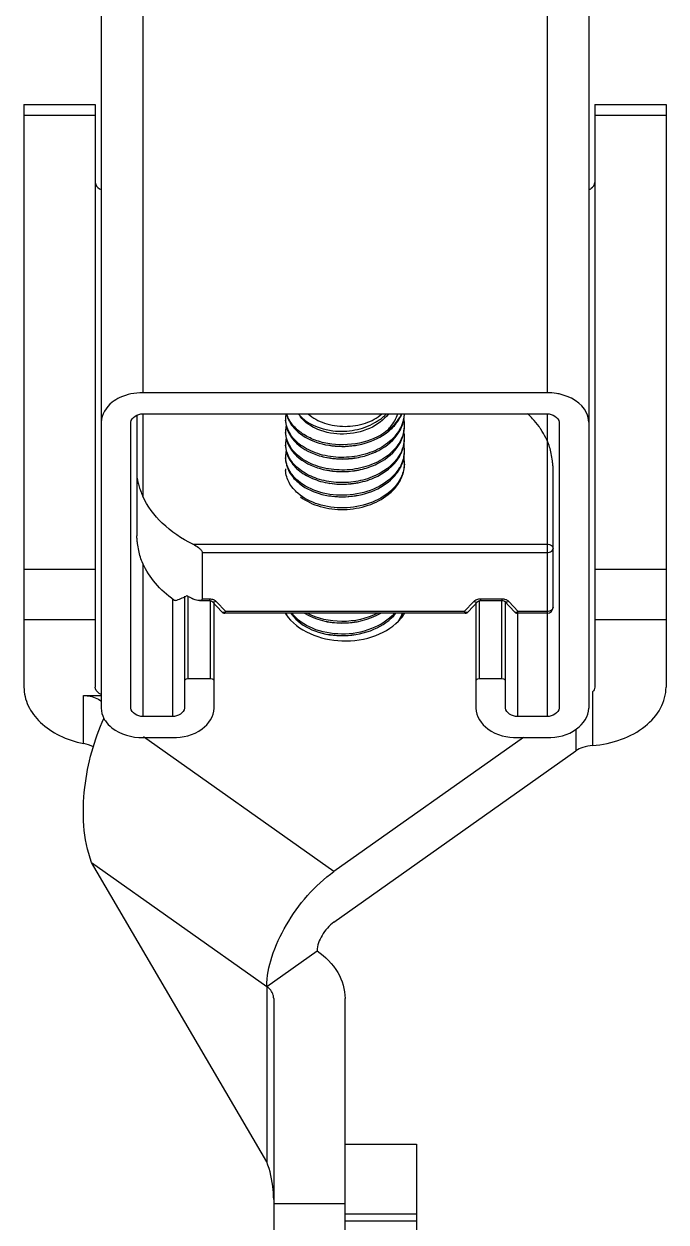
# Model space of a CAD drawing. Extents: x 185245 to 2166646, y -19957 to 815000.
# Drawn here: x 2007610 to 2008061, y 672312 to 673154 of the extents above; entities that cross this region are included whole.
import ezdxf

# ---------------------------------------------------------------- set-up
doc = ezdxf.new("R2010")
doc.units = 0
doc.header["$LTSCALE"] = 1000
doc.header["$MEASUREMENT"] = 0

# ---------------------------------------------------------------- blocks, each defined once
blk = doc.blocks.new('gfhhrryyfd')
at = {"linetype": 'Continuous'}
for p, q in [((3694907.18, -1752058.4), (3694907.18, -1754279.97)), ((3695191.54, -1752058.4), (3695191.54, -1754279.97)), ((3694877.9, -1752079.09), (3694877.9, -1754501.74)), ((3695220.81, -1752079.09), (3695220.81, -1754501.74)), ((3694823.54, -1754077.46), (3694873.72, -1754077.46)), ((3694823.54, -1754077.46), (3694823.54, -1754486.96)), ((3694873.72, -1754077.46), (3694873.72, -1754486.96)), ((3695224.99, -1754077.46), (3695275.17, -1754077.46)), ((3695224.99, -1754077.46), (3695224.99, -1754486.96)), ((3695275.17, -1754077.46), (3695275.17, -1754486.96)), ((3694823.54, -1754084.81), (3694873.72, -1754084.81)), ((3695224.99, -1754084.81), (3695275.17, -1754084.81)), ((3695191.54, -1754279.97), (3694907.18, -1754279.97)), ((3694902.99, -1754295.62), (3694902.99, -1754380.5)), ((3694907.18, -1754294.75), (3695191.54, -1754294.75)), ((3694907.18, -1754294.75), (3694907.18, -1754352.75)), ((3695191.54, -1754294.75), (3695191.54, -1754507.65)), ((3694898.81, -1754501.74), (3694898.81, -1754300.67)), ((3695199.9, -1754300.67), (3695199.9, -1754501.74)), ((3695195.72, -1754430.77), (3695195.72, -1754333.19)), ((3694942.36, -1754386.42), (3695191.54, -1754386.42)), ((3694948.99, -1754392.33), (3695191.54, -1754392.33)), ((3694948.99, -1754392.33), (3694948.99, -1754424.86)), ((3694873.72, -1754404.16), (3694823.54, -1754404.16)), ((3694907.18, -1754400.06), (3694907.18, -1754507.65)), ((3695275.17, -1754404.16), (3695224.99, -1754404.16)), ((3694936.45, -1754422.91), (3694936.45, -1754501.74)), ((3694938.96, -1754481.04), (3694938.96, -1754423.15)), ((3694928.08, -1754425.02), (3694928.08, -1754507.65)), ((3694946.91, -1754426.08), (3694953.95, -1754426.08)), ((3694948.99, -1754424.86), (3694953.95, -1754424.86)), ((3694953.95, -1754424.86), (3694953.95, -1754426.08)), ((3694954.85, -1754481.04), (3694954.85, -1754426.08)), ((3694955.78, -1754426.61), (3694963.06, -1754434.33)), ((3694957.36, -1754501.74), (3694957.36, -1754428.29)), ((3694958.82, -1754426.7), (3694965.45, -1754433.73)), ((3695133.26, -1754433.73), (3695139.89, -1754426.7)), ((3695135.65, -1754434.33), (3695142.93, -1754426.61)), ((3695141.35, -1754428.29), (3695141.35, -1754501.74)), ((3695143.86, -1754481.04), (3695143.86, -1754426.61)), ((3695144.76, -1754424.86), (3695159.7, -1754424.86)), ((3695144.76, -1754424.86), (3695144.76, -1754426.08)), ((3695144.76, -1754426.08), (3695159.7, -1754426.08)), ((3695159.7, -1754424.86), (3695159.7, -1754426.08)), ((3695159.75, -1754481.04), (3695159.75, -1754426.08)), ((3695161.52, -1754426.61), (3695168.8, -1754434.33)), ((3695162.26, -1754501.74), (3695162.26, -1754427.4)), ((3695164.57, -1754426.7), (3695171.19, -1754433.73)), ((3694873.72, -1754439.64), (3694823.54, -1754439.64)), ((3695134.21, -1754434.95), (3694964.5, -1754434.95)), ((3695133.26, -1754433.73), (3694965.45, -1754433.73)), ((3695191.54, -1754434.95), (3695170.24, -1754434.95)), ((3695170.63, -1754434.95), (3695170.63, -1754507.65)), ((3695191.54, -1754433.73), (3695171.19, -1754433.73)), ((3695275.17, -1754439.64), (3695224.99, -1754439.64)), ((3694954.85, -1754481.04), (3694938.96, -1754481.04)), ((3695159.75, -1754481.04), (3695143.86, -1754481.04)), ((3695223.55, -1754490.27), (3695223.55, -1754528.06)), ((3694865.4, -1754492.87), (3694877.9, -1754492.87)), ((3694865.4, -1754526.64), (3694865.4, -1754492.87)), ((3694928.08, -1754507.65), (3694907.18, -1754507.65)), ((3695191.54, -1754507.65), (3695170.63, -1754507.65)), ((3695211.73, -1754516.55), (3695211.73, -1754531.82)), ((3694907.18, -1754522.44), (3694928.08, -1754522.44)), ((3695041.6, -1754616.63), (3694907.58, -1754521.86)), ((3695174.81, -1754522.44), (3695041.6, -1754616.63)), ((3695170.63, -1754522.44), (3695191.54, -1754522.44)), ((3695041.6, -1754652.11), (3695211.73, -1754531.82)), ((3694871.09, -1754610.28), (3694994.29, -1754697.4)), ((3694994.29, -1754820.59), (3694871.09, -1754610.28)), ((3694994.29, -1754697.4), (3695029.77, -1754672.31)), ((3694994.29, -1754697.4), (3694994.29, -1754820.59)), ((3694999.19, -1754705.76), (3694999.19, -1755142.81)), ((3695049.37, -1754904.77), (3695049.37, -1754705.76)), ((3695049.37, -1754808.27), (3695099.55, -1754808.27)), ((3695099.55, -1754808.27), (3695099.55, -1755184.63)), ((3694999.19, -1754849.95), (3695049.37, -1754849.95)), ((3695049.37, -1754857.26), (3695099.55, -1754857.26)), ((3695099.55, -1754862.43), (3695049.37, -1754862.43))]:
    blk.add_line(p, q, dxfattribs=at)
for points in [[(3694963.06, -1754434.33), (3694963.48, -1754434.67), (3694964.15, -1754434.92), (3694964.5, -1754434.95)], [(3695134.21, -1754434.95), (3695134.56, -1754434.92), (3695135.23, -1754434.67), (3695135.65, -1754434.33)], [(3695168.8, -1754434.33), (3695169.22, -1754434.67), (3695169.89, -1754434.92), (3695170.24, -1754434.95)], [(3694938.96, -1754481.04), (3694937.7, -1754481.28), (3694936.78, -1754481.93), (3694936.45, -1754482.82)], [(3694957.36, -1754482.82), (3694957.02, -1754481.93), (3694956.1, -1754481.28), (3694954.85, -1754481.04)], [(3695143.86, -1754481.04), (3695142.61, -1754481.28), (3695141.69, -1754481.93), (3695141.35, -1754482.82)], [(3695162.26, -1754482.82), (3695161.93, -1754481.93), (3695161.01, -1754481.28), (3695159.75, -1754481.04)]]:
    blk.add_lwpolyline(points, dxfattribs=at)
for centre, radius, start, end in [((3695191.55, -1754320.94), 40.97, 80.87064, 90.01889), ((3695191.79, -1754319.29), 39.3, 78.03232, 80.84173), ((3695026.7, -1754298.09), 19.16, 169.93471, 179.96451), ((3695067.88, -1754293.61), 23.3, 348.90294, 357.19164), ((3695068, -1754294.74), 23.18, 349.81007, 359.97052), ((3695129.76, -1754345.07), 69.65, 42.24936, 46.35796), ((3695026.47, -1754298.08), 18.94, 180.00245, 183.32025), ((3695026.76, -1754299.17), 19.23, 180.05196, 191.6603), ((3695026.77, -1754306.97), 19.23, 168.20824, 179.94681), ((3695066.85, -1754294.5), 24.35, 339.13898, 349.3386), ((3695067.41, -1754293.52), 23.77, 346.69257, 347.1405), ((3695067.51, -1754293.55), 23.67, 347.13961, 348.91447), ((3695067.78, -1754294.71), 23.4, 349.4125, 349.81941), ((3695067.75, -1754302.46), 23.43, 349.81912, 350.92991), ((3695067.76, -1754302.56), 23.41, 8.77206, 9.15285), ((3695067.97, -1754302.49), 23.2, 350.92569, 355.66472), ((3695068.05, -1754302.52), 23.13, 0.02414, 8.78333), ((3695068.1, -1754303.62), 23.07, 352.5397, 359.98373), ((3695068.15, -1754302.51), 23.03, 355.67125, 356.59082), ((3695068.17, -1754302.51), 23, 356.59092, 357.2293), ((3695068.2, -1754302.51), 22.97, 357.22905, 359.99931), ((3695026.47, -1754306.95), 18.93, 180.00247, 183.31902), ((3695026.77, -1754308.04), 19.23, 180.05224, 191.71028), ((3695026.77, -1754315.84), 19.23, 168.26037, 179.94743), ((3695066.95, -1754303.4), 24.24, 339.32179, 350.23771), ((3695067.72, -1754302.46), 23.46, 348.63025, 349.8187), ((3695067.88, -1754311.36), 23.29, 348.9773, 357.22897), ((3695067.79, -1754303.58), 23.38, 350.31567, 352.54659), ((3695068.01, -1754311.4), 23.17, 0.03081, 9.7049), ((3695068.02, -1754312.48), 23.15, 350.61146, 359.97068), ((3695068.26, -1754311.38), 22.91, 357.25092, 359.99836), ((3695026.47, -1754315.82), 18.94, 180.00244, 183.31981), ((3695026.75, -1754316.91), 19.21, 180.04962, 191.36786), ((3695026.78, -1754324.71), 19.24, 167.90943, 179.94326), ((3695047.58, -1754269.69), 48.2, 280.12301, 282.92802), ((3695067.89, -1754320.23), 23.29, 349.26916, 357.23316), ((3695067.99, -1754320.27), 23.18, 0.03322, 10.01844), ((3695068.02, -1754321.35), 23.15, 350.59691, 359.97057), ((3695068.27, -1754320.25), 22.9, 357.25382, 359.99829), ((3695026.47, -1754324.69), 18.93, 180.00254, 183.31521), ((3695067.99, -1754329.14), 23.18, 0.03323, 10.0043), ((3695068.27, -1754329.13), 22.9, 357.25382, 359.99829), ((3695026.47, -1754333.56), 18.93, 180.00254, 183.31521), ((3695046.87, -1754299.16), 45.32, 257.57306, 259.69726), ((3695058.05, -1754323.01), 35.02, 311.8202, 317.35115), ((3694985.16, -1754337.32), 97.44, 241.73536, 243.94344), ((3695191.54, -1754430.77), 4.18, 270.0008, 359.99972), ((3695032.01, -1754419.6), 29.15, 211.96558, 213.53527), ((3695026.47, -1754432.91), 18.93, 186.21449, 188.32095), ((3695027.36, -1754431), 19.84, 191.51911, 196.3654), ((3695032.56, -1754420.56), 25.72, 214.1434, 218.90056), ((3695033.36, -1754419.94), 26.73, 218.87249, 219.15309), ((3695033.67, -1754419.68), 27.14, 219.15644, 220.76697), ((3695065.51, -1754427.29), 25.76, 334.36724, 341.5372), ((3695066.41, -1754427.61), 24.81, 341.57923, 342.7354), ((3695068.45, -1754435.43), 22.72, 0.95008, 1.19779), ((3694895.76, -1754500.51), 18.11, 207.68982, 214.3075)]:
    blk.add_arc(centre, radius, start, end, dxfattribs=at)
blk.add_ellipse((3694994.42, -1754311.92), major_axis=(85.24, 113.98), ratio=0.292406, start_param=3.562723, end_param=3.670193, dxfattribs=at)
for points, knots in [([(3694873.72, -1754132.12), (3694873.72, -1754132.64), (3694874.15, -1754134.92), (3694876.24, -1754136.55), (3694877.86, -1754137.22)], [0, 0, 0, 0, 0.22722, 1, 1, 1, 1]), ([(3695220.85, -1754137.22), (3695221.45, -1754136.97), (3695223.44, -1754135.95), (3695224.99, -1754133.73), (3695224.99, -1754132.12)], [0, 0, 0, 0, 0.2888, 1, 1, 1, 1]), ([(3695220.81, -1754300.67), (3695220.81, -1754298.44), (3695218.37, -1754288.27), (3695207.61, -1754282.47), (3695199.94, -1754280.84)], [0, 0, 0, 0, 0.221136, 1, 1, 1, 1]), ([(3694891.08, -1754283.38), (3694889.14, -1754284.28), (3694882.71, -1754287.94), (3694877.9, -1754295.35), (3694877.9, -1754300.67)], [0, 0, 0, 0, 0.286732, 1, 1, 1, 1]), ([(3695078.89, -1754306.82), (3695073.25, -1754311.06), (3695059.38, -1754316.77), (3695040.94, -1754317.08), (3695027.14, -1754313.24), (3695018.44, -1754308.58), (3695011.85, -1754302.42), (3695009.13, -1754297.33), (3695008.36, -1754294.77)], [0, 0, 0, 0, 0.262112, 0.537776, 0.66937, 0.790942, 0.900704, 1, 1, 1, 1]), ([(3695016.33, -1754294.8), (3695022.14, -1754301.78), (3695034.4, -1754306.69), (3695048.59, -1754307.24), (3695058.72, -1754306.12), (3695066.02, -1754303.52), (3695070.28, -1754300.97)], [0, 0, 0, 0, 0.471992, 0.606824, 0.74197, 1, 1, 1, 1]), ([(3695079.98, -1754294.76), (3695076.65, -1754299.26), (3695066.5, -1754306.51), (3695048.5, -1754310.12), (3695030.8, -1754307.39), (3695020.84, -1754300.75), (3695017.79, -1754296.56)], [0, 0, 0, 0, 0.241934, 0.512224, 0.776098, 1, 1, 1, 1]), ([(3695023.3, -1754294.81), (3695026.64, -1754297.74), (3695035.12, -1754302.22), (3695049.36, -1754304.36), (3695063.59, -1754302.22), (3695072.07, -1754297.74), (3695075.41, -1754294.81)], [0, 0, 0, 0, 0.238191, 0.5, 0.761809, 1, 1, 1, 1]), ([(3695070.28, -1754300.97), (3695071.08, -1754300.55), (3695074.07, -1754298.83), (3695076.82, -1754296.65), (3695078.56, -1754294.78)], [0, 0, 0, 0, 0.261206, 1, 1, 1, 1]), ([(3695078.89, -1754306.82), (3695080.05, -1754306), (3695084.23, -1754302.69), (3695087.65, -1754298.33), (3695089.24, -1754294.76)], [0, 0, 0, 0, 0.267033, 1, 1, 1, 1]), ([(3695078.89, -1754306.82), (3695079.76, -1754305.93), (3695082.93, -1754302.38), (3695085.36, -1754298.13), (3695086.46, -1754294.78)], [0, 0, 0, 0, 0.260314, 1, 1, 1, 1]), ([(3695090.54, -1754299), (3695089.63, -1754302.84), (3695085.58, -1754310.54), (3695075.12, -1754319.05), (3695061.61, -1754324.39), (3695046.64, -1754326.1), (3695032.02, -1754324.06), (3695019.47, -1754318.55), (3695010.44, -1754310.1), (3695007.77, -1754302.68), (3695007.57, -1754299.17)], [0, 0, 0, 0, 0.111968, 0.236912, 0.374448, 0.518156, 0.658848, 0.787879, 0.900583, 1, 1, 1, 1]), ([(3695009.42, -1754298.67), (3695009.68, -1754299.22), (3695010.82, -1754301.44), (3695012.32, -1754303.48), (3695013.6, -1754304.88)], [0, 0, 0, 0, 0.24232, 1, 1, 1, 1]), ([(3695013.6, -1754304.88), (3695017.18, -1754308.82), (3695027.23, -1754315.13), (3695044.91, -1754318.62), (3695063.41, -1754316.54), (3695074.79, -1754311.14), (3695079.46, -1754307.49)], [0, 0, 0, 0, 0.225132, 0.482573, 0.749584, 1, 1, 1, 1]), ([(3695079.46, -1754307.49), (3695079.88, -1754307.16), (3695081.53, -1754305.82), (3695083.06, -1754304.33), (3695084.11, -1754303.16)], [0, 0, 0, 0, 0.25532, 1, 1, 1, 1]), ([(3695084.11, -1754303.16), (3695084.43, -1754302.8), (3695085.64, -1754301.39), (3695086.73, -1754299.87), (3695087.45, -1754298.68)], [0, 0, 0, 0, 0.254857, 1, 1, 1, 1]), ([(3695187.15, -1754305.7), (3695186.72, -1754305.06), (3695184.92, -1754302.46), (3695182.92, -1754300.01), (3695181.32, -1754298.24)], [0, 0, 0, 0, 0.245927, 1, 1, 1, 1]), ([(3695191.54, -1754313.64), (3695191.23, -1754312.96), (3695189.93, -1754310.23), (3695188.41, -1754307.6), (3695187.15, -1754305.7)], [0, 0, 0, 0, 0.246381, 1, 1, 1, 1]), ([(3695090.72, -1754307.08), (3695089.94, -1754310.97), (3695086.09, -1754318.81), (3695075.76, -1754327.56), (3695062.24, -1754333.12), (3695047.17, -1754334.98), (3695032.39, -1754333.05), (3695019.66, -1754327.56), (3695010.49, -1754319.08), (3695007.77, -1754311.58), (3695007.57, -1754308.04)], [0, 0, 0, 0, 0.111438, 0.235731, 0.372938, 0.516745, 0.657844, 0.787365, 0.900423, 1, 1, 1, 1]), ([(3695009.41, -1754307.52), (3695009.67, -1754308.07), (3695010.82, -1754310.31), (3695012.33, -1754312.35), (3695013.61, -1754313.76)], [0, 0, 0, 0, 0.242292, 1, 1, 1, 1]), ([(3695013.61, -1754313.76), (3695017.91, -1754318.5), (3695027.16, -1754323.67), (3695040.67, -1754326.55), (3695051.89, -1754326.76), (3695062.94, -1754324.85), (3695075.86, -1754319.88), (3695084.1, -1754313.06), (3695087.45, -1754307.56)], [0, 0, 0, 0, 0.231819, 0.363306, 0.499507, 0.635491, 0.766568, 1, 1, 1, 1]), ([(3695195.72, -1754333.19), (3695195.72, -1754332.27), (3695195.56, -1754330.48), (3695195.21, -1754327.01), (3695194.25, -1754321.31), (3695192.85, -1754316.57), (3695191.54, -1754313.64)], [0, 0, 0, 0, 0.138161, 0.267841, 0.521134, 1, 1, 1, 1]), ([(3695087.43, -1754324.21), (3695083.23, -1754331.09), (3695072.01, -1754339.01), (3695055.25, -1754343.21), (3695041.43, -1754343.45), (3695028.47, -1754340.56), (3695017.61, -1754334.86), (3695009.97, -1754326.83), (3695007.75, -1754320.11), (3695007.57, -1754316.92)], [0, 0, 0, 0, 0.247397, 0.387799, 0.530345, 0.667239, 0.791958, 0.901708, 1, 1, 1, 1]), ([(3695007.91, -1754320.7), (3695008.54, -1754323.82), (3695011.57, -1754330.14), (3695019.79, -1754337.42), (3695030.84, -1754342.42), (3695043.66, -1754344.71), (3695057.06, -1754344.02), (3695073.13, -1754339.5), (3695083.73, -1754331.62), (3695087.66, -1754324.94)], [0, 0, 0, 0, 0.099803, 0.212169, 0.338787, 0.476105, 0.61766, 0.756186, 1, 1, 1, 1]), ([(3695009.41, -1754316.39), (3695009.67, -1754316.95), (3695010.82, -1754319.18), (3695012.32, -1754321.22), (3695013.6, -1754322.63)], [0, 0, 0, 0, 0.242309, 1, 1, 1, 1]), ([(3695013.6, -1754322.63), (3695017.91, -1754327.36), (3695027.16, -1754332.54), (3695040.66, -1754335.42), (3695051.89, -1754335.63), (3695062.94, -1754333.72), (3695075.86, -1754328.75), (3695084.1, -1754321.93), (3695087.45, -1754316.42)], [0, 0, 0, 0, 0.231805, 0.363293, 0.499495, 0.635484, 0.766566, 1, 1, 1, 1]), ([(3695056.05, -1754317.14), (3695054.47, -1754317.42), (3695048.2, -1754318.22), (3695041.76, -1754317.83), (3695037.14, -1754316.81)], [0, 0, 0, 0, 0.253006, 1, 1, 1, 1]), ([(3695090.74, -1754315.81), (3695090.6, -1754316.54), (3695089.89, -1754319.47), (3695088.62, -1754322.27), (3695087.43, -1754324.21)], [0, 0, 0, 0, 0.245205, 1, 1, 1, 1]), ([(3695007.54, -1754325.8), (3695007.54, -1754329.18), (3695009.6, -1754336.42), (3695014.67, -1754341.79), (3695017.67, -1754344.1)], [0, 0, 0, 0, 0.471695, 1, 1, 1, 1]), ([(3695016.36, -1754341.93), (3695013.87, -1754339.8), (3695009.65, -1754334.96), (3695007.74, -1754328.75), (3695007.57, -1754325.78)], [0, 0, 0, 0, 0.52477, 1, 1, 1, 1]), ([(3695056.77, -1754325.87), (3695055.16, -1754326.19), (3695048.71, -1754327.1), (3695042.07, -1754326.75), (3695037.31, -1754325.72)], [0, 0, 0, 0, 0.252727, 1, 1, 1, 1]), ([(3695091.15, -1754330.22), (3695091.01, -1754333.18), (3695089.49, -1754339.27), (3695085.95, -1754344.41), (3695083.81, -1754346.74)], [0, 0, 0, 0, 0.483641, 1, 1, 1, 1]), ([(3695088.53, -1754331.1), (3695088.23, -1754331.7), (3695086.9, -1754334.12), (3695085.22, -1754336.33), (3695083.81, -1754337.87)], [0, 0, 0, 0, 0.24363, 1, 1, 1, 1]), ([(3695084.33, -1754347.27), (3695086.44, -1754344.86), (3695089.9, -1754339.52), (3695091.17, -1754333.25), (3695091.17, -1754330.24)], [0, 0, 0, 0, 0.515614, 1, 1, 1, 1]), ([(3695088.3, -1754332.66), (3695088.62, -1754332.06), (3695089.77, -1754329.67), (3695090.54, -1754327.09), (3695090.86, -1754325.14)], [0, 0, 0, 0, 0.255239, 1, 1, 1, 1]), ([(3695090.77, -1754324.56), (3695090.66, -1754325.12), (3695090.15, -1754327.38), (3695089.31, -1754329.55), (3695088.53, -1754331.1)], [0, 0, 0, 0, 0.246649, 1, 1, 1, 1]), ([(3694902.99, -1754339.11), (3694902.99, -1754338.73), (3694903.22, -1754340.89), (3694903.41, -1754341.69), (3694903.8, -1754343.57), (3694904.27, -1754345.24), (3694904.85, -1754347.03), (3694905.78, -1754349.55), (3694906.6, -1754351.45), (3694907.18, -1754352.75)], [0, 0, 0, 0, 0.078745, 0.19228, 0.31189, 0.436571, 0.566746, 0.703259, 1, 1, 1, 1]), ([(3695016.23, -1754350.68), (3695013.77, -1754348.56), (3695009.62, -1754343.75), (3695007.74, -1754337.6), (3695007.57, -1754334.66)], [0, 0, 0, 0, 0.524463, 1, 1, 1, 1]), ([(3695083.81, -1754337.87), (3695079.86, -1754342.16), (3695069.2, -1754349.03), (3695050.67, -1754353), (3695031.97, -1754351.1), (3695020.71, -1754345.63), (3695016.36, -1754341.93)], [0, 0, 0, 0, 0.239543, 0.50309, 0.765417, 1, 1, 1, 1]), ([(3695017.67, -1754344.1), (3695022.2, -1754347.58), (3695033.57, -1754352.59), (3695052.13, -1754353.98), (3695070.26, -1754349.67), (3695080.56, -1754342.69), (3695084.32, -1754338.41)], [0, 0, 0, 0, 0.237667, 0.50065, 0.762696, 1, 1, 1, 1]), ([(3695058.78, -1754334.31), (3695056.96, -1754334.74), (3695049.63, -1754336.05), (3695042, -1754335.69), (3695036.59, -1754334.43)], [0, 0, 0, 0, 0.252464, 1, 1, 1, 1]), ([(3695084.32, -1754338.41), (3695084.71, -1754337.96), (3695086.2, -1754336.16), (3695087.49, -1754334.2), (3695088.3, -1754332.66)], [0, 0, 0, 0, 0.256096, 1, 1, 1, 1]), ([(3695058.3, -1754343.29), (3695056.7, -1754343.66), (3695050.25, -1754344.78), (3695043.58, -1754344.63), (3695038.77, -1754343.75)], [0, 0, 0, 0, 0.251553, 1, 1, 1, 1]), ([(3695079.78, -1754351.59), (3695080.19, -1754351.26), (3695081.8, -1754349.92), (3695083.3, -1754348.44), (3695084.33, -1754347.27)], [0, 0, 0, 0, 0.255282, 1, 1, 1, 1]), ([(3694942.36, -1754386.42), (3694934.53, -1754382.59), (3694920.55, -1754373.39), (3694910.35, -1754359.84), (3694907.18, -1754352.75)], [0, 0, 0, 0, 0.528487, 1, 1, 1, 1]), ([(3695081.4, -1754349.11), (3695077.17, -1754352.9), (3695066.5, -1754358.78), (3695048.61, -1754361.86), (3695030.89, -1754359.56), (3695020.33, -1754354.22), (3695016.23, -1754350.68)], [0, 0, 0, 0, 0.244054, 0.507922, 0.767735, 1, 1, 1, 1]), ([(3695018.01, -1754353.22), (3695022.11, -1754356.3), (3695032.16, -1754360.89), (3695048.76, -1754362.85), (3695065.49, -1754360.09), (3695075.59, -1754354.93), (3695079.78, -1754351.59)], [0, 0, 0, 0, 0.234486, 0.493055, 0.755143, 1, 1, 1, 1]), ([(3695058.3, -1754352.16), (3695056.67, -1754352.53), (3695050.14, -1754353.67), (3695043.38, -1754353.49), (3695038.51, -1754352.57)], [0, 0, 0, 0, 0.251672, 1, 1, 1, 1]), ([(3694907.18, -1754400.06), (3694905.86, -1754397.13), (3694904.46, -1754392.38), (3694903.5, -1754386.69), (3694903.15, -1754383.22), (3694902.99, -1754381.43), (3694902.99, -1754380.5)], [0, 0, 0, 0, 0.478872, 0.732167, 0.861849, 1, 1, 1, 1]), ([(3694942.36, -1754386.42), (3694943.74, -1754387.1), (3694945.78, -1754388.35), (3694948, -1754390.31), (3694948.99, -1754391.64), (3694948.99, -1754392.33)], [0, 0, 0, 0, 0.508644, 0.771516, 1, 1, 1, 1]), ([(3695191.54, -1754386.42), (3695192.56, -1754386.42), (3695194.11, -1754386.8), (3695195.46, -1754388.14), (3695195.72, -1754388.98), (3695195.72, -1754389.38)], [0, 0, 0, 0, 0.552527, 0.789194, 1, 1, 1, 1]), ([(3695191.54, -1754392.33), (3695192.56, -1754392.33), (3695194.11, -1754391.95), (3695195.46, -1754390.61), (3695195.72, -1754389.77), (3695195.72, -1754389.38)], [0, 0, 0, 0, 0.552515, 0.789179, 1, 1, 1, 1]), ([(3694929.04, -1754425.79), (3694924.25, -1754422.33), (3694915.7, -1754414.68), (3694909.4, -1754405.03), (3694907.18, -1754400.06)], [0, 0, 0, 0, 0.520159, 1, 1, 1, 1]), ([(3694939.02, -1754423.15), (3694938.89, -1754423.08), (3694938.47, -1754422.88), (3694937.92, -1754422.76), (3694937.62, -1754422.91)], [0, 0, 0, 0, 0.298771, 1, 1, 1, 1]), ([(3694929.83, -1754426.14), (3694929.77, -1754426.12), (3694929.48, -1754426.06), (3694929.22, -1754425.92), (3694929.04, -1754425.79)], [0, 0, 0, 0, 0.224258, 1, 1, 1, 1]), ([(3694946.92, -1754426.08), (3694946.55, -1754426.08), (3694944.97, -1754425.93), (3694943.45, -1754425.39), (3694942.36, -1754424.86)], [0, 0, 0, 0, 0.232638, 1, 1, 1, 1]), ([(3694948.99, -1754424.86), (3694948.99, -1754425.07), (3694948.85, -1754425.51), (3694948.08, -1754426.02), (3694947.38, -1754426.08), (3694946.92, -1754426.08)], [0, 0, 0, 0, 0.239055, 0.472377, 1, 1, 1, 1]), ([(3694953.95, -1754424.86), (3694954.26, -1754424.86), (3694955.43, -1754424.92), (3694956.6, -1754425.25), (3694957.38, -1754425.64)], [0, 0, 0, 0, 0.258297, 1, 1, 1, 1]), ([(3694953.95, -1754426.08), (3694954.4, -1754426.08), (3694955.04, -1754426.19), (3694955.65, -1754426.47), (3694955.78, -1754426.61)], [0, 0, 0, 0, 0.694252, 1, 1, 1, 1]), ([(3694957.34, -1754427.12), (3694957.18, -1754427.13), (3694956.63, -1754427.13), (3694956.05, -1754426.9), (3694955.78, -1754426.61)], [0, 0, 0, 0, 0.28225, 1, 1, 1, 1]), ([(3694958.82, -1754426.7), (3694958.7, -1754426.76), (3694958.22, -1754426.96), (3694957.72, -1754427.09), (3694957.34, -1754427.12)], [0, 0, 0, 0, 0.268193, 1, 1, 1, 1]), ([(3695139.89, -1754426.7), (3695140.01, -1754426.76), (3695140.49, -1754426.96), (3695141, -1754427.09), (3695141.37, -1754427.12)], [0, 0, 0, 0, 0.268193, 1, 1, 1, 1]), ([(3695141.33, -1754425.64), (3695141.58, -1754425.52), (3695142.67, -1754425.05), (3695143.86, -1754424.86), (3695144.76, -1754424.86)], [0, 0, 0, 0, 0.240525, 1, 1, 1, 1]), ([(3695141.37, -1754427.12), (3695141.53, -1754427.13), (3695142.08, -1754427.13), (3695142.66, -1754426.9), (3695142.93, -1754426.61)], [0, 0, 0, 0, 0.28225, 1, 1, 1, 1]), ([(3695142.93, -1754426.61), (3695143.06, -1754426.47), (3695143.67, -1754426.19), (3695144.31, -1754426.08), (3695144.76, -1754426.08)], [0, 0, 0, 0, 0.30582, 1, 1, 1, 1]), ([(3695159.7, -1754426.08), (3695160.14, -1754426.08), (3695160.78, -1754426.19), (3695161.39, -1754426.47), (3695161.52, -1754426.61)], [0, 0, 0, 0, 0.694252, 1, 1, 1, 1]), ([(3695164.57, -1754426.7), (3695164.36, -1754426.8), (3695163.63, -1754427.09), (3695162.78, -1754427.2), (3695162.24, -1754427.04)], [0, 0, 0, 0, 0.286288, 1, 1, 1, 1]), ([(3695162.27, -1754425.28), (3695162.5, -1754425.36), (3695163.34, -1754425.7), (3695164.11, -1754426.22), (3695164.57, -1754426.7)], [0, 0, 0, 0, 0.265871, 1, 1, 1, 1]), ([(3695195.72, -1754430.77), (3695195.72, -1754431.16), (3695195.46, -1754432.01), (3695194.11, -1754433.35), (3695192.56, -1754433.73), (3695191.54, -1754433.73)], [0, 0, 0, 0, 0.210821, 0.447485, 1, 1, 1, 1]), ([(3694965.45, -1754433.73), (3694965.23, -1754433.93), (3694964.79, -1754434.25), (3694964.02, -1754434.66), (3694963.3, -1754434.59), (3694963.06, -1754434.33)], [0, 0, 0, 0, 0.333929, 0.607776, 1, 1, 1, 1]), ([(3694964.5, -1754434.95), (3694964.68, -1754434.95), (3694965.09, -1754434.48), (3694965.31, -1754434.04), (3694965.45, -1754433.73)], [0, 0, 0, 0, 0.344146, 1, 1, 1, 1]), ([(3695007.7, -1754435.7), (3695015.73, -1754447.82), (3695041.16, -1754457), (3695070.56, -1754452.41), (3695084.3, -1754443.99), (3695088.9, -1754438.51)], [0, 0, 0, 0, 0.487782, 0.759802, 1, 1, 1, 1]), ([(3695084.2, -1754435.01), (3695079.9, -1754439.86), (3695067.83, -1754447.41), (3695047.13, -1754450.87), (3695026.98, -1754447.33), (3695015.67, -1754439.74), (3695012.07, -1754435)], [0, 0, 0, 0, 0.244143, 0.51353, 0.775518, 1, 1, 1, 1]), ([(3695013.12, -1754437.4), (3695017.07, -1754441.99), (3695028.78, -1754449.07), (3695049.08, -1754451.95), (3695069.53, -1754447.86), (3695081.17, -1754439.93), (3695085.17, -1754434.97)], [0, 0, 0, 0, 0.228358, 0.491922, 0.759562, 1, 1, 1, 1]), ([(3695020.91, -1754435.02), (3695028.63, -1754439.74), (3695047.54, -1754444.08), (3695066.32, -1754439.69), (3695074.46, -1754435.03)], [0, 0, 0, 0, 0.491142, 1, 1, 1, 1]), ([(3695072.38, -1754435.04), (3695064.69, -1754438.94), (3695047.44, -1754442.63), (3695030.12, -1754438.94), (3695022.76, -1754434.98)], [0, 0, 0, 0, 0.508141, 1, 1, 1, 1]), ([(3695057.12, -1754441.12), (3695055.37, -1754441.48), (3695048.37, -1754442.49), (3695041.15, -1754442.01), (3695036.03, -1754440.74)], [0, 0, 0, 0, 0.253335, 1, 1, 1, 1]), ([(3695089.65, -1754434.99), (3695089.47, -1754435.47), (3695088.67, -1754437.44), (3695087.62, -1754439.3), (3695086.73, -1754440.63)], [0, 0, 0, 0, 0.245608, 1, 1, 1, 1]), ([(3695135.65, -1754434.33), (3695135.41, -1754434.59), (3695134.69, -1754434.66), (3695133.92, -1754434.25), (3695133.48, -1754433.93), (3695133.26, -1754433.73)], [0, 0, 0, 0, 0.392224, 0.666072, 1, 1, 1, 1]), ([(3695133.26, -1754433.73), (3695133.41, -1754434.04), (3695133.62, -1754434.48), (3695134.03, -1754434.95), (3695134.21, -1754434.95)], [0, 0, 0, 0, 0.655854, 1, 1, 1, 1]), ([(3695171.19, -1754433.73), (3695170.97, -1754433.93), (3695170.54, -1754434.25), (3695169.76, -1754434.66), (3695169.04, -1754434.59), (3695168.8, -1754434.33)], [0, 0, 0, 0, 0.333929, 0.607776, 1, 1, 1, 1]), ([(3695170.24, -1754434.95), (3695170.42, -1754434.95), (3695170.83, -1754434.48), (3695171.05, -1754434.04), (3695171.19, -1754433.73)], [0, 0, 0, 0, 0.344146, 1, 1, 1, 1]), ([(3695056.27, -1754450.16), (3695054.69, -1754450.45), (3695048.37, -1754451.29), (3695041.88, -1754450.91), (3695037.23, -1754449.89)], [0, 0, 0, 0, 0.252903, 1, 1, 1, 1]), ([(3694823.54, -1754486.96), (3694823.54, -1754491.41), (3694825.8, -1754500.82), (3694835.01, -1754512.74), (3694848.7, -1754521.81), (3694859.6, -1754525.42), (3694865.4, -1754526.64)], [0, 0, 0, 0, 0.215862, 0.450689, 0.713102, 1, 1, 1, 1]), ([(3694877.86, -1754492.06), (3694877.26, -1754491.81), (3694875.27, -1754490.78), (3694873.72, -1754488.56), (3694873.72, -1754486.96)], [0, 0, 0, 0, 0.2888, 1, 1, 1, 1]), ([(3695223.55, -1754528.06), (3695230.42, -1754527.48), (3695243.55, -1754524.71), (3695260.44, -1754515.74), (3695272.19, -1754502.82), (3695275.17, -1754492.02), (3695275.17, -1754486.96)], [0, 0, 0, 0, 0.28821, 0.553531, 0.788229, 1, 1, 1, 1]), ([(3694865.4, -1754492.87), (3694866.58, -1754492.87), (3694871.01, -1754493.2), (3694875.44, -1754494.85), (3694877.98, -1754496.9)], [0, 0, 0, 0, 0.265386, 1, 1, 1, 1]), ([(3694928.08, -1754522.44), (3694935.27, -1754522.44), (3694948.64, -1754519.7), (3694957.36, -1754507.39), (3694957.36, -1754501.74)], [0, 0, 0, 0, 0.559767, 1, 1, 1, 1]), ([(3695141.35, -1754501.74), (3695141.35, -1754507.39), (3695150.07, -1754519.7), (3695163.44, -1754522.44), (3695170.63, -1754522.44)], [0, 0, 0, 0, 0.440233, 1, 1, 1, 1]), ([(3695191.54, -1754522.44), (3695198.72, -1754522.44), (3695212.1, -1754519.7), (3695220.81, -1754507.39), (3695220.81, -1754501.74)], [0, 0, 0, 0, 0.559767, 1, 1, 1, 1]), ([(3694871.09, -1754610.28), (3694865.07, -1754593.71), (3694863.51, -1754557.69), (3694872.99, -1754524.09), (3694879.86, -1754508.62)], [0, 0, 0, 0, 0.510211, 1, 1, 1, 1]), ([(3694880.8, -1754510.72), (3694882.04, -1754512.54), (3694889.01, -1754519.7), (3694899.54, -1754522.44), (3694907.18, -1754522.44)], [0, 0, 0, 0, 0.224309, 1, 1, 1, 1]), ([(3694994.29, -1754697.4), (3694994.29, -1754690.41), (3694997.46, -1754675.16), (3695011.07, -1754646.14), (3695027.92, -1754626.3), (3695041.6, -1754616.63)], [0, 0, 0, 0, 0.218267, 0.476674, 1, 1, 1, 1]), ([(3695041.6, -1754652.11), (3695038.18, -1754654.53), (3695032.92, -1754660.75), (3695029.77, -1754668.52), (3695029.77, -1754672.31)], [0, 0, 0, 0, 0.525314, 1, 1, 1, 1]), ([(3695029.77, -1754672.31), (3695035.52, -1754676.37), (3695045.32, -1754686.03), (3695049.37, -1754699.49), (3695049.37, -1754705.76)], [0, 0, 0, 0, 0.528923, 1, 1, 1, 1]), ([(3694999.19, -1754705.76), (3694999.19, -1754704.98), (3694998.73, -1754701.66), (3694996.36, -1754698.86), (3694994.29, -1754697.4)], [0, 0, 0, 0, 0.234763, 1, 1, 1, 1]), ([(3694999.19, -1754847.11), (3694999.19, -1754844.83), (3694998.77, -1754835.81), (3694996.66, -1754826.89), (3694994.29, -1754820.59)], [0, 0, 0, 0, 0.253333, 1, 1, 1, 1])]:
    blk.add_open_spline(points, degree=3, knots=knots, dxfattribs=at)
for points in [[(3694898.77, -1754280.84), (3694896.13, -1754281.4), (3694893.53, -1754282.24), (3694891.08, -1754283.38)], [(3694907.18, -1754279.97), (3694904.36, -1754279.97), (3694901.52, -1754280.26), (3694898.77, -1754280.84)], [(3694898.81, -1754300.67), (3694898.81, -1754297.25), (3694903.76, -1754294.75), (3694907.18, -1754294.75)], [(3695008.06, -1754294.76), (3695008.38, -1754296.1), (3695008.84, -1754297.42), (3695009.42, -1754298.67)], [(3695087.45, -1754298.68), (3695088.21, -1754297.44), (3695088.87, -1754296.13), (3695089.41, -1754294.78)], [(3695191.54, -1754294.75), (3695194.95, -1754294.75), (3695199.9, -1754297.25), (3695199.9, -1754300.67)], [(3695007.93, -1754303.06), (3695008.25, -1754304.59), (3695008.76, -1754306.1), (3695009.41, -1754307.52)], [(3695087.45, -1754307.56), (3695088.29, -1754306.16), (3695089.02, -1754304.69), (3695089.6, -1754303.17)], [(3695007.94, -1754311.94), (3695008.25, -1754313.48), (3695008.76, -1754314.98), (3695009.41, -1754316.39)], [(3695087.45, -1754316.42), (3695088.31, -1754315.01), (3695089.05, -1754313.51), (3695089.63, -1754311.96)], [(3695087.66, -1754324.94), (3695088.44, -1754323.62), (3695089.11, -1754322.24), (3695089.64, -1754320.81)], [(3695089.64, -1754320.81), (3695090.19, -1754319.34), (3695090.61, -1754317.81), (3695090.86, -1754316.26)], [(3694930.25, -1754426.12), (3694930.12, -1754426.17), (3694929.97, -1754426.16), (3694929.83, -1754426.14)], [(3694957.38, -1754425.64), (3694957.91, -1754425.92), (3694958.42, -1754426.27), (3694958.82, -1754426.7)], [(3695139.89, -1754426.7), (3695140.3, -1754426.27), (3695140.8, -1754425.92), (3695141.33, -1754425.64)], [(3695159.7, -1754424.86), (3695160.57, -1754424.86), (3695161.45, -1754425), (3695162.27, -1754425.28)], [(3695162.24, -1754427.04), (3695161.97, -1754426.96), (3695161.71, -1754426.82), (3695161.52, -1754426.61)], [(3695088.9, -1754438.51), (3695089.83, -1754437.41), (3695090.68, -1754436.25), (3695091.44, -1754435.04)], [(3695224.99, -1754486.96), (3695224.99, -1754488.16), (3695224.39, -1754489.4), (3695223.55, -1754490.27)], [(3694877.9, -1754501.74), (3694877.9, -1754504.21), (3694878.58, -1754506.74), (3694879.73, -1754508.93)], [(3694907.18, -1754507.65), (3694903.76, -1754507.65), (3694898.81, -1754505.15), (3694898.81, -1754501.74)], [(3694936.45, -1754501.74), (3694936.45, -1754505.15), (3694931.5, -1754507.65), (3694928.08, -1754507.65)], [(3695170.63, -1754507.65), (3695167.21, -1754507.65), (3695162.26, -1754505.15), (3695162.26, -1754501.74)], [(3695199.9, -1754501.74), (3695199.9, -1754505.15), (3695194.95, -1754507.65), (3695191.54, -1754507.65)], [(3694872.46, -1754528.89), (3694870.2, -1754527.89), (3694867.82, -1754527.14), (3694865.4, -1754526.64)], [(3695216.63, -1754529.41), (3695214.89, -1754529.97), (3695213.21, -1754530.77), (3695211.73, -1754531.82)], [(3695223.55, -1754528.06), (3695221.21, -1754528.26), (3695218.87, -1754528.69), (3695216.63, -1754529.41)]]:
    blk.add_open_spline(points, degree=3, dxfattribs=at)

msp = doc.modelspace()

# ---------------------------------------------------------------- block references
at = {"lineweight": -3, "xscale": 0.9999959468841553, "yscale": 0.9999959506094456, "zscale": 0.9999959495959999}
msp.add_blockref('gfhhrryyfd', (-1687199, 2427167.71, 0), dxfattribs=at)

doc.saveas('drawing.dxf')
